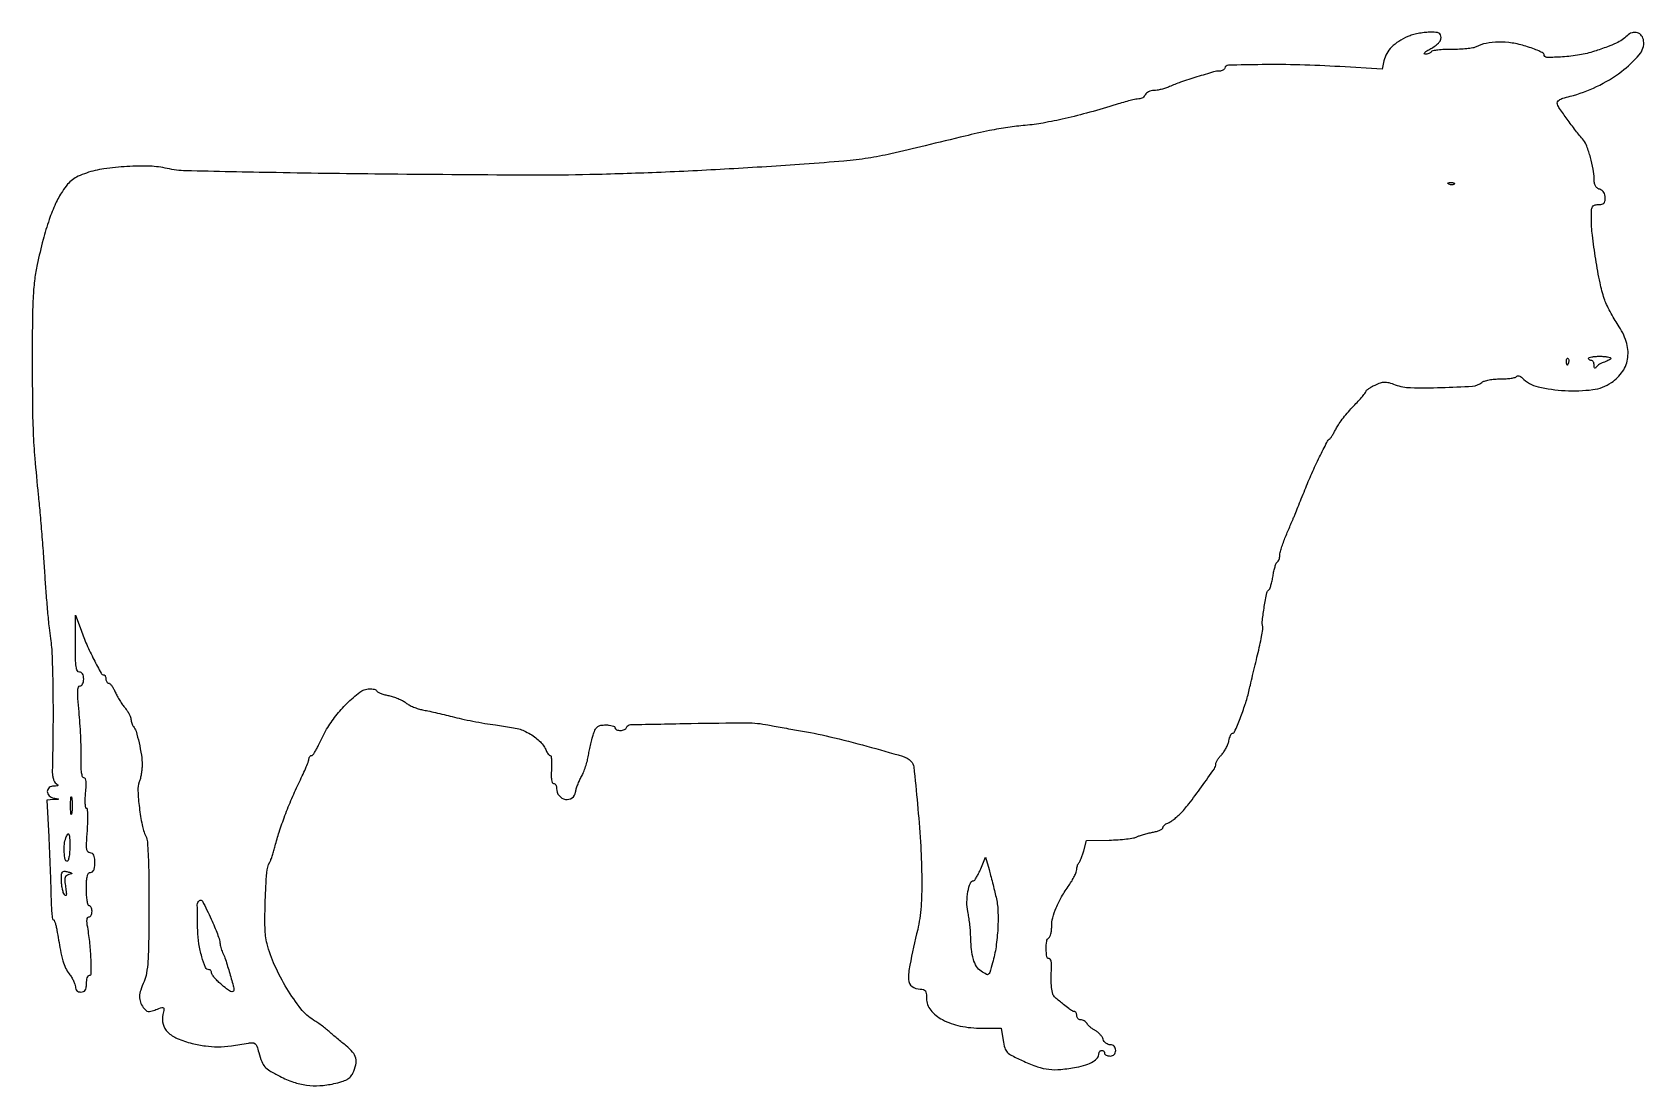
# Model space of a CAD drawing. Extents: x 1 to 580, y 0 to 379.
import ezdxf

# ---------------------------------------------------------------- set-up
doc = ezdxf.new("R2010")
doc.units = 0

msp = doc.modelspace()

# ---------------------------------------------------------------- linework, layer by layer
for points in [[(495.00714, 377.407017, 0.039492), (491.755723, 375.680585, 0.056322), (489.2155, 373.628124, 0.06384), (487.435485, 371.29232, 0.077017), (486.439197, 368.723164), (485.774647, 365.697492), (470.637324, 366.598746, 0.008131), (456.219603, 367.222073, 0.009821), (442.67036, 367.321037, 0.003428), (430.546996, 367.088323, 0.315647), (429.195818, 366.087454, -0.107953), (428.948397, 365.671705, -0.070198), (428.511652, 365.31944, -0.065604), (427.960058, 365.081306, -0.069242), (427.375764, 365, 0.070467), (425.203345, 364.692304, 0.004826), (419.233376, 362.90393, 0.007416), (413.295817, 360.965651, 0.022576), (409.348871, 359.409691, -0.024982), (407.959967, 358.869863, -0.018989), (406.391396, 358.414097, -0.01933), (404.884179, 358.098911, -0.041898), (403.70586, 358, 0.055851), (402.710075, 357.88842, 0.057974), (401.776884, 357.559375, 0.06441), (401.041866, 357.07418, 0.123699), (400.638374, 356.5, -0.092567), (400.285366, 355.925539, -0.066229), (399.708571, 355.436835, -0.064438), (399.005405, 355.104124, -0.076652), (398.281385, 354.987099, 0.05089), (397.238765, 354.873069, 0.007596), (395.179445, 354.399964, 0.008477), (392.756908, 353.760791, 0.007217), (390.22311, 353.006459, -0.008479), (380.650292, 350.182845, -0.011021), (371.786542, 347.940042, -0.012265), (363.937731, 346.33871, -0.022815), (357.5, 345.489789, 0.015822), (351.267736, 344.756447, 0.01306), (344.679191, 343.592282, 0.008288), (335.848926, 341.640061, 0.002073), (321.5, 338.154432, -0.005343), (309.192605, 335.249851, -0.017518), (300.981665, 333.704393, -0.016033), (292.318838, 332.669089, -0.003927), (278, 331.5351, -0.003653), (251.048251, 329.811274, -0.004015), (224.911356, 328.541661, -0.004295), (200.909833, 327.775324, -0.006965), (180.5, 327.583494, -0.001129), (128.705311, 327.935114, -0.002318), (88.140927, 328.490148, -0.001124), (55.687046, 329.157702, -0.051135), (49.04985, 329.991675, 0.048783), (42.814664, 330.804874, 0.02204), (34.563608, 330.706911, 0.022074), (26.301233, 329.87719, 0.045698), (20, 328.3648, 0.024193), (17.005651, 327.185223, 0.056829), (14.943633, 325.957086, 0.057511), (13.225557, 324.305701, 0.025292), (11.339926, 321.771622, 0.041435), (8.892035, 317.357376, 0.022734), (6.608852, 311.608389, 0.018656), (4.420067, 304.412421, 0.010377), (2.265328, 295.5, 0.024173), (1.383546, 290.304743, 0.016195), (0.857345, 284.299649, 0.010657), (0.582117, 276.136591, 0.003066), (0.503029, 263.5, 0.002014), (0.572089, 245.800206, 0.008561), (0.837206, 235.219551, 0.010526), (1.438628, 225.719616, 0.004216), (2.644706, 212.747288, -0.003329), (3.247666, 206.384526, -0.001807), (3.908518, 198.555544, -0.001799), (4.523503, 190.584452, -0.002847), (4.987129, 183.747288, 0.003741), (5.431735, 177.359721, 0.003405), (5.984655, 170.775766, 0.003407), (6.559216, 164.895808, 0.010994), (7.053521, 161, -0.027799), (7.63367, 154.753595, -0.005742), (7.915901, 143.707097, -0.005424), (7.960736, 129.741911, -0.003258), (7.726086, 113.164966, 0.038874), (7.8034, 111.81098, 0.043626), (8.090608, 110.538249, 0.048489), (8.53213, 109.511303, 0.126563), (9.07857, 108.930279, -0.033037), (9.699933, 108.476925, -0.425834), (9.717826, 108.219029, -0.196279), (9.370818, 108.052568, -0.013211), (8.25, 108.015313, 0.164374), (6.603226, 107.446392, 0.23212), (5.930796, 106.07598, 0.205523), (6.579144, 104.565294, 0.1434), (8.25, 103.705733, -0.000979), (9.846649, 103.394961, -0.418462), (9.902261, 103.310809, -0.337288), (9.815509, 103.236016, -0.000879), (8.129391, 103.136182), (5.758783, 103), (6.429912, 89.75, -0.001805), (6.696929, 84.072698, -0.001454), (6.944144, 77.96875, -0.001469), (7.139506, 72.32991, -0.003772), (7.238053, 68.25, 0.007736), (7.339557, 65.086773, 0.012815), (7.534803, 62.423437, 0.006423), (7.779126, 60.244264, 0.378202), (8.055864, 60, -0.293248), (8.354697, 59.808246, -0.023545), (8.720951, 58.898438, -0.025902), (9.074295, 57.687175, -0.016576), (9.363976, 56.25, 0.004362), (10.629509, 49.070258, 0.02315), (11.536802, 45.186344, 0.042306), (12.502286, 42.623972, 0.05546), (13.820917, 40.500538, -0.029125), (14.654902, 39.302914, -0.02766), (15.359894, 37.99616, -0.028771), (15.851645, 36.771782, -0.081275), (16, 35.865141, 0.083776), (16.133583, 35.073475, 0.122089), (16.518076, 34.483143, 0.116466), (17.149444, 34.12279, 0.07181), (18, 34, 0.081208), (18.975317, 34.159458, 0.166173), (19.583333, 34.625, 0.116834), (19.907747, 35.499083, 0.030703), (20, 37, -0.033443), (20.076947, 38.149137, -0.051234), (20.310223, 39.11875, -0.066436), (20.650733, 39.787175, -0.246563), (21.056079, 40, 0.413685), (21.737914, 40.680606, 0.009469), (21.651609, 45.71736, 0.017423), (21.243747, 51.459224, 0.016625), (20.433587, 57.25, -0.019142), (20.211797, 58.895602, -0.054294), (20.226587, 60.051969, -0.099571), (20.457119, 60.748184, -0.269384), (20.890594, 61, 0.175053), (21.313937, 61.1529, 0.093058), (21.674112, 61.5875, 0.073284), (21.917879, 62.234848, 0.053509), (22, 63, 0.048028), (21.926307, 63.765418, 0.068025), (21.70625, 64.4125, 0.088204), (21.381882, 64.848523, 0.191087), (21, 65, -0.339565), (20.604992, 65.303225, -0.024068), (20.291667, 66.75, -0.025878), (20.071434, 68.683687, -0.015416), (20, 71, -0.010614), (20.064452, 74.035942, -0.050675), (20.3125, 75.75, -0.113455), (20.77697, 76.662288, -0.222027), (21.5, 77, 0.164293), (22.169448, 77.226074, 0.129352), (22.642857, 77.833333, 0.075863), (22.918107, 78.895967, 0.025511), (23, 80.5, 0.024324), (22.918188, 82.180756, 0.08592), (22.63227, 83.219123, 0.14888), (22.116888, 83.788455, 0.1357), (21.351783, 84, -0.221428), (20.52347, 84.385736, -0.143713), (20.091429, 85.369859, -0.045954), (20.016811, 87.421091, -0.00537), (20.320481, 92, 0.010041), (20.498197, 95.120939, 0.017934), (20.500605, 97.691011, 0.01274), (20.379762, 99.689106, 0.389277), (20.040951, 100, -0.369885), (19.717974, 100.2768, -0.023497), (19.574584, 101.615625, -0.025472), (19.558999, 103.391202, -0.015174), (19.712156, 105.5, 0.012024), (19.912533, 108.037665, 0.040904), (19.867768, 109.694529, 0.075421), (19.607759, 110.67456, 0.29866), (19.111524, 111, -0.323968), (18.588259, 111.3788, -0.04443), (18.264266, 112.770052, -0.030215), (18.088139, 114.978408, -0.009848), (18.089848, 118.25, 0.011125), (18.082873, 121.684656, 0.005347), (17.928827, 126.0875, 0.005298), (17.67021, 130.679197, 0.00755), (17.335819, 134.75, -0.005386), (16.922845, 139.524088, -0.0292), (16.878324, 142.122327, -0.062521), (17.118372, 143.553954, -0.33133), (17.717592, 144, 0.187091), (18.207216, 144.189854, 0.089493), (18.623293, 144.734375, 0.069319), (18.905396, 145.543306, 0.049323), (19, 146.5, 0.04716), (18.90137, 147.543379, 0.088208), (18.6, 148.333333, 0.118484), (18.11998, 148.822179, 0.140575), (17.5, 149, -0.290023), (16.733062, 149.485714, -0.075095), (16.292577, 150.952321, -0.031397), (16.071303, 153.744258, -0.004959), (16.036076, 159.25), (16.072152, 169.5), (18.047148, 164, 0.017904), (20.100708, 158.86681, 0.014361), (22.663016, 153.495091, 0.00661), (25.259609, 148.59183, 0.273367), (26.25, 148.002376, -0.19075), (26.536425, 147.887928, -0.087893), (26.779688, 147.560073, -0.067877), (26.944726, 147.074235, -0.048017), (27, 146.5, 0.063941), (27.07364, 145.926511, 0.081773), (27.289808, 145.440625, 0.098597), (27.610336, 145.11554, 0.150086), (27.98658, 145, -0.203249), (28.453747, 144.801915, -0.034518), (29.090659, 144.045312, -0.032895), (29.756643, 142.994627, -0.023984), (30.359737, 141.75, 0.02327), (31.045033, 140.330566, 0.014943), (31.963767, 138.748803, 0.01502), (32.95818, 137.251098, 0.027093), (33.873157, 136.09699, -0.030468), (34.687112, 135.055959, -0.029787), (35.37524, 133.916061, -0.031178), (35.855327, 132.844543, -0.089964), (36, 132.04699, 0.045261), (36.063521, 131.346714, 0.035081), (36.253812, 130.604741, 0.036061), (36.5327, 129.932546, 0.068275), (36.86404, 129.45, -0.114868), (37.825152, 127.728994, -0.014393), (38.896775, 123.56345, -0.018083), (39.735381, 119.127745, -0.03769), (40, 115.62228, -0.023774), (39.927256, 114.093233, -0.016692), (39.706465, 112.383943, -0.016888), (39.38432, 110.758165, -0.033496), (39.000733, 109.501928, 0.103244), (38.496687, 106.329422, 0.017838), (39.008967, 100.235597, 0.020046), (40.002606, 94.063782, 0.059532), (41.343158, 90, -0.090902), (41.885935, 87.928467, -0.007874), (42.210151, 82.45866, -0.008304), (42.412354, 74.929735, -0.00322), (42.452021, 64.5, -0.002429), (42.357283, 51.859498, -0.013323), (42.091204, 45.039905, -0.024585), (41.594093, 40.728803, -0.066082), (40.695686, 37.782119, 0.027838), (39.4949, 34.70671, 0.071871), (39.08545, 32.364811, 0.092826), (39.397331, 30.375731, 0.072808), (40.419197, 28.441392, 0.048292), (41.317417, 27.433412, 0.146772), (42.133159, 27.034379, 0.110194), (43.177997, 27.092975, 0.021353), (44.985031, 27.688248, -0.008792), (47.087041, 28.439714, -0.237447), (47.655711, 28.359283, -0.290458), (47.86136, 27.871077, -0.012381), (47.489058, 25.95018, 0.118931), (47.560404, 22.478142, 0.133108), (49.224568, 19.584765, 0.095904), (52.654681, 17.273404, 0.040373), (57.953289, 15.511447, 0.026787), (62.743785, 14.606198, 0.034655), (67.206732, 14.320529, 0.030586), (72.080995, 14.645213, 0.015236), (78.193408, 15.619947, -0.047646), (79.733669, 15.764205, -0.182046), (80.620142, 15.428528, -0.12672), (81.250382, 14.500497, -0.018625), (81.943145, 12.317026, 0.022276), (83.032631, 8.968137, 0.090641), (84.129182, 7.138231, 0.079938), (85.869479, 5.70011, 0.015061), (89.5, 3.712237, 0.035569), (94.415443, 1.63559, 0.048203), (99.103513, 0.526584, 0.049215), (103.839828, 0.348388, 0.039412), (108.897283, 1.058669, 0.017149), (111.813924, 1.811519, 0.054182), (113.67409, 2.587397, 0.079159), (114.914739, 3.553075, 0.077772), (115.802805, 4.861893, 0.054562), (116.824967, 7.827512, 0.117104), (116.800333, 10.231992, 0.11466), (115.693695, 12.401344, 0.051042), (113.373329, 14.645775, -0.004556), (111.81798, 15.892968, -0.003507), (110.142594, 17.28139, -0.003546), (108.594627, 18.601485, -0.008439), (107.467853, 19.610022, 0.01898), (106.343487, 20.5745, 0.008772), (104.813812, 21.745844, 0.008675), (103.161061, 22.922291, 0.011922), (101.632843, 23.917899, -0.088108), (97.120552, 27.950635, -0.029737), (92.077208, 35.224626, -0.029924), (87.647576, 43.590589, -0.04527), (84.92777, 51.362178, -0.057842), (84.191414, 56.967742, -0.011983), (84.280114, 66.927765, -0.009359), (84.79634, 76.925666, -0.106547), (85.892466, 80.700608, 0.0326), (86.331425, 81.658459, 0.01019), (86.864746, 83.146428, 0.010136), (87.394083, 84.836609, 0.011032), (87.838673, 86.5, -0.019472), (89.266381, 91.501707, -0.011341), (91.345771, 97.386241, -0.010845), (93.849436, 103.581831, -0.011417), (96.579166, 109.556553, 0.006152), (97.889517, 112.346509, 0.008429), (98.99513, 114.890819, 0.005829), (99.856283, 117.038063, 0.092703), (100, 117.806553, -0.073061), (100.066994, 118.262591, -0.087676), (100.261855, 118.649425, -0.100535), (100.551481, 118.908026, -0.132891), (100.89142, 119, 0.22146), (101.330417, 119.204468, 0.02505), (102.01089, 120.101562, 0.026563), (102.746835, 121.313488, 0.018541), (103.450599, 122.75, -0.026989), (106.3495, 128.422676, -0.034239), (109.645824, 133.294581, -0.034477), (113.55614, 137.64454, -0.027997), (118.297269, 141.75, -0.083674), (119.871086, 142.590928, -0.066243), (121.76781, 142.958607, -0.073512), (123.466746, 142.809434, -0.198259), (124.429938, 142.113363, 0.143361), (124.858386, 141.72805, 0.022933), (125.906127, 141.282843, 0.023778), (127.225929, 140.862405, 0.018853), (128.685772, 140.531127, -0.0314), (130.281333, 140.126728, -0.022348), (132.01081, 139.484237, -0.022667), (133.611704, 138.719369, -0.043898), (134.798264, 137.944045, 0.044291), (135.980988, 137.172551, 0.023275), (137.568297, 136.419592, 0.022966), (139.278629, 135.794372, 0.032601), (140.851447, 135.41054, -0.009681), (142.721518, 135.044011, -0.003103), (145.484488, 134.428735, -0.003095), (148.55243, 133.705518, -0.003456), (151.5, 132.969787, 0.010018), (154.788886, 132.194562, 0.005135), (158.940625, 131.347863, 0.005101), (163.235551, 130.56318, 0.007655), (167, 129.974221, -0.002935), (172.853306, 129.114985, -0.025684), (175.422051, 128.5863, -0.046687), (177.301232, 127.905363, -0.022242), (179.577783, 126.704425, -0.031811), (181.522323, 125.392561, -0.037619), (183.171362, 123.909947, -0.041021), (184.447718, 122.335761, -0.0594), (185.274569, 120.75, 0.036489), (185.585726, 120.080261, 0.045583), (185.972105, 119.514245, 0.052318), (186.372326, 119.121336, 0.16971), (186.718615, 119.000622, -0.364612), (187.008645, 118.75709, -0.02158), (187.16868, 117.532128, -0.024368), (187.230101, 115.917833, -0.014623), (187.153487, 114.000622, 0.015813), (187.073525, 111.872762, 0.038722), (187.185321, 110.311115, 0.057294), (187.457073, 109.303118, 0.307419), (187.903487, 109, -0.167305), (188.321801, 108.855997, -0.095069), (188.677899, 108.448468, -0.075886), (188.918639, 107.840618, -0.056464), (189, 107.122445, 0.17272), (189.90196, 104.589286, 0.178655), (192.188958, 103.23979, 0.204624), (194.571451, 103.782996, 0.203186), (195.835517, 105.882056, -0.039749), (196.088736, 107.011333, -0.016526), (196.600087, 108.489319, -0.016228), (197.254863, 110.044123, -0.020181), (197.967155, 111.441522, 0.032395), (198.706115, 112.983121, 0.016534), (199.44092, 115.001404, 0.016356), (200.063675, 117.139835, 0.023565), (200.462014, 119.069682, -0.01112), (200.811223, 121.003352, -0.00792), (201.284649, 123.153282, -0.008001), (201.801805, 125.190642, -0.016858), (202.281265, 126.75, -0.032979), (203.01685, 128.499839, -0.118767), (203.79137, 129.418811, -0.122777), (204.884223, 129.867693, -0.036367), (206.700888, 130, -0.028702), (207.964919, 129.927379, -0.044913), (209.030886, 129.70625, -0.056251), (209.776493, 129.385113, -0.269161), (210, 129, 0.313124), (210.511472, 128.263353, 0.094836), (211.927388, 128.023398, 0.084327), (213.450047, 128.315429, 0.226588), (214.196371, 129.089113, -0.316672), (215.560689, 130.095784, -0.001071), (237.349421, 130.535549, -0.004025), (257.345513, 130.735273, -0.048523), (265, 130.005643, 0.002465), (267.180661, 129.592871, 0.001066), (270.0875, 129.06388, 0.001055), (273.182162, 128.514264, 0.0014), (276, 128.028073, -0.0156), (287.271084, 125.752051, -0.009177), (300.596919, 122.36636, -0.004559), (313.401136, 118.736023, -0.123293), (316.417249, 116.965828, -0.174198), (317.421354, 114.885968, -0.002743), (318.747732, 101.579631, -0.007934), (319.812349, 87.958274, -0.011778), (320.273889, 76, -0.008485), (320.262089, 69.946236, -0.013867), (320.022771, 64.820014, -0.016184), (319.548917, 60.397856, -0.022791), (318.82074, 56.5, 0.005626), (315.962138, 43.656845, 0.062828), (315.53231, 38.443733, 0.223695), (316.808043, 36.013303, 0.161502), (319.75, 35.015313, -0.0648), (320.919028, 34.85507, -0.180714), (321.580695, 34.379484, -0.123992), (321.913314, 33.448935, -0.024146), (322, 31.654988, 0.175265), (323.497525, 27.514056, 0.096513), (327.722861, 24.066658, 0.07377), (334.125839, 21.768129, 0.049385), (341.883863, 21), (348.877454, 21), (349.536854, 16.602809, 0.03367), (350.13374, 13.884693, 0.124284), (351.01665, 12.380497, 0.080954), (352.704447, 11.146897, 0.009425), (356.927883, 9.102809, 0.026508), (361.893726, 7.1257, 0.053761), (365.993743, 6.215387, 0.051762), (370.292742, 6.182572, 0.022909), (375.919713, 6.984774, 0.03068), (379.322358, 7.849126, 0.059814), (381.864528, 9.013756, 0.084012), (383.452872, 10.397611, 0.17332), (384, 11.928571, -0.09221), (384.076077, 12.337584, -0.096076), (384.29375, 12.685268, -0.099376), (384.618459, 12.917947, -0.106313), (385, 13, -0.099038), (385.381638, 12.923658, -0.097945), (385.70625, 12.70625, -0.097945), (385.923658, 12.381638, -0.099038), (386, 12, 0.191087), (386.151477, 11.618118, 0.088204), (386.5875, 11.29375, 0.068025), (387.234582, 11.073693, 0.048028), (388, 11, 0.072254), (388.873159, 11.126841, 0.124864), (389.5, 11.5, 0.124864), (389.873159, 12.126841, 0.072254), (390, 13, 0.071998), (389.875191, 13.862258, 0.120774), (389.508423, 14.491283, 0.123703), (388.899705, 14.869853, 0.077711), (388.067388, 15, -0.094583), (387.281146, 15.150072, -0.071318), (386.515916, 15.587812, -0.069583), (385.887302, 16.236277, -0.081072), (385.499663, 17.001061, 0.067117), (385.098188, 17.850839, 0.038758), (384.410072, 18.750632, 0.037994), (383.564311, 19.561752, 0.051389), (382.682275, 20.147046, -0.029154), (381.788148, 20.684791, -0.02444), (380.906134, 21.35339, -0.025145), (380.159451, 22.045901, -0.059886), (379.70031, 22.645985, 0.070202), (379.286873, 23.163931, 0.053861), (378.7095, 23.602258, 0.054749), (378.064326, 23.89998, 0.080914), (377.45031, 24, -0.102534), (376.896887, 24.114695, -0.098701), (376.426029, 24.440625, -0.097084), (376.110536, 24.927466, -0.095649), (376, 25.5, 0.054512), (375.937253, 26.073828, 0.074185), (375.751197, 26.559375, 0.093784), (375.476185, 26.885185, 0.172358), (375.15301, 27, -0.13745), (374.418743, 27.205738, -0.02062), (373.131963, 28.062865, -0.014769), (371.253249, 29.51608, -0.003616), (368.25, 32.020889, -0.146724), (367.44002, 33.26519, -0.040903), (366.964057, 35.566873, -0.032137), (366.781459, 38.716891, -0.015585), (366.932836, 42.75, 0.031165), (366.940796, 43.999052, 0.050343), (366.775196, 45.048271, 0.067173), (366.477447, 45.769984, 0.267459), (366.078204, 46, -0.367832), (365.258635, 46.697269, -0.037638), (365.023343, 49.437121, -0.037452), (365.207136, 52.285244, -0.223071), (366, 53.5, 0.158895), (366.386617, 53.957087, 0.035865), (366.70625, 54.937309, 0.033715), (366.926573, 56.175431, 0.027182), (367, 57.52509, -0.063165), (367.39813, 60.664009, -0.036329), (368.617113, 64.282299, -0.031687), (370.58079, 68.236457, -0.022615), (373.246629, 72.400038, 0.018487), (374.300613, 74.016643, 0.020664), (375.191197, 75.648909, 0.020484), (375.829975, 77.0902, 0.094334), (376, 77.983372, -0.039495), (376.05533, 78.68275, -0.035329), (376.220312, 79.392074, -0.037092), (376.461991, 80.009118, -0.084937), (376.75, 80.415179, 0.086872), (377.100145, 80.912885, 0.013823), (377.579492, 82.009372, 0.014957), (378.074872, 83.347434, 0.012599), (378.520611, 84.791115), (379.541222, 88.418538), (387.638064, 88.603148, 0.010527), (390.876125, 88.745228, 0.012683), (393.909456, 89.019787, 0.011379), (396.43688, 89.371803, 0.079296), (397.617452, 89.762254, -0.035563), (398.595351, 90.183297, -0.012569), (400.048564, 90.649342, -0.012403), (401.676228, 91.083029, -0.014251), (403.25, 91.413688, 0.023947), (404.686633, 91.744732, 0.035777), (405.898438, 92.181434, 0.039337), (406.76951, 92.652837, 0.254309), (407, 93.076698, -0.144873), (407.125964, 93.502313, -0.060148), (407.514063, 93.967179, -0.052619), (408.080506, 94.39767, -0.045968), (408.75, 94.723428, 0.052587), (409.595999, 95.148976, 0.017421), (410.739596, 95.941418, 0.017128), (411.954934, 96.914327, 0.018648), (413.065647, 97.942043, 0.032195), (416.272224, 101.579444, 0.008701), (420.867854, 107.742033, 0.003933), (425.475188, 114.257573, 0.153087), (426, 115.931505, -0.111223), (426.132104, 116.518027, -0.027194), (426.607665, 117.393846, -0.026523), (427.276835, 118.361855, -0.023729), (428.068648, 119.291813, 0.040135), (428.901618, 120.337701, 0.026361), (429.693059, 121.659158, 0.026524), (430.331249, 123.036586, 0.045337), (430.693648, 124.25, -0.022679), (430.957024, 125.303562, -0.03389), (431.289549, 126.192188, -0.036222), (431.639352, 126.835188, -0.25538), (431.940986, 127, 0.301267), (432.760438, 127.543034, 0.006154), (434.720558, 132.338593, 0.014326), (436.560681, 137.426038, 0.021056), (437.857656, 142, -0.000149), (438.409938, 144.311851, -0.000048), (439.229289, 147.735661, -0.000048), (440.141235, 151.543158, -0.000054), (441.019448, 155.206507, 0.005618), (441.801303, 158.635808, 0.00773), (442.421451, 161.735441, 0.005225), (442.872111, 164.336526, 0.08782), (442.859857, 165.206507, -0.075808), (442.76646, 167.66653, -0.011763), (443.433508, 172.508445, -0.006929), (444.310134, 177.487212, -0.210289), (445.012209, 178.507546, 0.161945), (445.389173, 178.958634, 0.019209), (445.825968, 180.206905, 0.021349), (446.236103, 181.777057, 0.01599), (446.55761, 183.535605, -0.016214), (446.880029, 185.294694, -0.02158), (447.292888, 186.866552, -0.019535), (447.733477, 188.115754, -0.161144), (448.115388, 188.571314, 0.11594), (448.454857, 188.910121, 0.049285), (448.740145, 189.490258, 0.0452), (448.934513, 190.197489, 0.044497), (449, 190.931899, -0.06218), (449.12464, 191.93028, -0.012725), (449.606482, 193.645594, -0.013217), (450.274255, 195.622654, -0.012074), (451.064619, 197.622882, -0.000035), (451.917324, 199.636779, -0.000035), (452.772129, 201.654847, -0.000034), (453.519777, 203.419253, -0.000137), (453.978167, 204.5, 0.003759), (454.48107, 205.710007, 0.000506), (455.516495, 208.2625, 0.000584), (456.737093, 211.290402, 0.000492), (458.022916, 214.5, -0.009871), (460.515912, 220.399823, -0.009265), (463.290825, 226.32377, -0.005685), (465.930559, 231.5467, -0.101651), (467.110468, 233, 0.076416), (467.433582, 233.359595, 0.008398), (468.026884, 234.300304, 0.010101), (468.695677, 235.453119, 0.008005), (469.37293, 236.724439, -0.035144), (470.312173, 238.278174, -0.012565), (471.857865, 240.358042, -0.012395), (473.673246, 242.56195, -0.014332), (475.512462, 244.566215, 0.007296), (477.231982, 246.387916, 0.01078), (478.681786, 248.039594, 0.006266), (479.842317, 249.456348, 0.170055), (480, 249.906564, -0.222022), (480.16981, 250.27013, -0.022033), (480.954687, 250.870303, -0.024457), (482.004954, 251.528566, -0.016957), (483.25, 252.172085, -0.028333), (485.18704, 252.960369, -0.079341), (486.626658, 253.209691, -0.070815), (488.164444, 253.011368, -0.01938), (490.5, 252.267324, 0.081156), (495.984652, 251.239748, 0.012674), (507.038237, 251.262912, 0.009224), (518.268877, 251.778641, 0.158402), (521.647354, 253.122293, -0.102641), (522.564282, 253.609204, -0.025015), (524.239024, 254.00765, -0.024593), (526.244999, 254.278842, -0.022319), (528.33418, 254.363651, 0.016305), (530.356928, 254.421414, 0.022615), (532.160166, 254.613967, 0.020163), (533.597055, 254.893173, 0.189279), (534.104683, 255.245232, -0.195556), (534.446939, 255.476514, -0.114894), (534.948286, 255.466109, -0.082279), (535.540147, 255.206242, -0.051918), (536.127394, 254.729748, 0.139288), (541.840635, 251.544469, 0.044695), (551.547429, 250.152048, 0.044983), (561.508446, 250.518395, 0.116261), (568.20154, 253.023575, 0.098123), (572.259649, 257.080505, 0.119274), (574.110872, 262.112869, 0.108685), (573.531794, 267.801526, 0.071265), (570.594462, 273.726358, -0.018081), (569.176796, 275.955804, -0.012574), (567.732847, 278.567298, -0.012701), (566.472266, 281.146956, -0.025465), (565.635041, 283.253994, -0.03184), (564.123879, 288.852476, -0.010015), (562.570534, 297.391017, -0.010105), (561.357169, 306.018969, -0.029886), (561, 311.989235, -0.010281), (561.062669, 315.036683, -0.105808), (561.374731, 316.248923, -0.217143), (562.079915, 316.8196, -0.063263), (563.5, 317, 0.045337), (564.759048, 317.114397, 0.148711), (565.493075, 317.493261, 0.152501), (565.88119, 318.20984, 0.048468), (566, 319.432612, 0.061248), (565.868092, 320.505406, 0.08347), (565.479224, 321.397089, 0.089468), (564.845813, 322.068539, 0.082373), (564, 322.5, -0.08745), (563.069727, 322.986427, -0.110845), (562.451209, 323.730124, -0.084718), (562.10675, 324.828319, -0.03374), (562, 326.408457, 0.047634), (561.684913, 329.70829, 0.020932), (560.673787, 333.983295, 0.01934), (559.371371, 338.010544, 0.085903), (558.133867, 340.157702, -0.010043), (555.331625, 343.66479, -0.006996), (552.305366, 347.728798, -0.004591), (549.584211, 351.565582, -0.062034), (548.785726, 353.085202, -0.191259), (548.800782, 353.918661, -0.154758), (549.383696, 354.606385, -0.066246), (550.75369, 355.231909, -0.013306), (553.344624, 355.947327, 0.052329), (562.895155, 359.405046, 0.048502), (571.784605, 364.841235, 0.052178), (578.246407, 370.861582, 0.211053), (579.803307, 375.885914, 0.135544), (579.066471, 377.704491, 0.155923), (577.5338, 378.768961, 0.149649), (575.616785, 378.770092, 0.122836), (573.85401, 377.711153, -0.049538), (572.099613, 376.273764, -0.035689), (569.896714, 375.023969, -0.024279), (566.805057, 373.730799, -0.007724), (562.084844, 372.102575, -0.037464), (556.753666, 370.787624, -0.025963), (550.583596, 370.074801, -0.018165), (545.024111, 369.925886, -0.41142), (544, 370.95982, 0.278162), (543.718999, 371.425841, 0.014469), (542.081795, 372.230166, 0.019472), (539.972598, 373.094134, 0.012565), (537.469941, 373.936569, 0.03672), (532.501338, 375.079863, 0.041192), (527.607737, 375.425057, 0.044865), (523.165597, 374.972246, 0.071125), (519.557317, 373.723139, -0.077686), (518.398819, 373.338946, -0.014777), (516.190596, 373.03765, -0.015446), (513.566331, 372.840024, -0.013649), (510.824162, 372.793461, 0.012884), (508.180668, 372.752622, 0.018811), (505.859232, 372.569241, 0.014589), (503.994436, 372.295744, 0.213775), (503.457828, 371.931765, -0.108471), (503.114863, 371.577839, -0.053008), (502.554399, 371.286689, -0.049027), (501.880524, 371.096395, -0.050888), (501.190983, 371.044196, -0.370385), (500.946898, 371.265091, -0.234089), (501.080752, 371.650706, -0.055416), (501.898151, 372.29309, -0.017408), (503.25, 373.068086, 0.02986), (504.847671, 374.037616, 0.051787), (506.02513, 375.046848, 0.06607), (506.755338, 376.055217, 0.124335), (507, 377.02389, 0.100743), (506.79374, 378.037196, 0.187541), (506.217279, 378.628852, 0.094136), (505.063357, 378.91113, 0.015352), (502.75, 378.960858, 0.028525), (500.86817, 378.836015, 0.018695), (498.72241, 378.488271, 0.01882), (496.65099, 377.990822, 0.033977)], [(511.729167, 324.395833, -0.126455), (511.402231, 324.202593, -0.060344), (510.916927, 324.123424, -0.05415), (510.359369, 324.160852, -0.051402), (509.8125, 324.316886, -0.054073), (509.395823, 324.538436, -0.470617), (509.37858, 324.720685, -0.168741), (509.670344, 324.862007, -0.018894), (510.416667, 324.921053, -0.028489), (511.112848, 324.910055, -0.077125), (511.592839, 324.799335, -0.208169), (511.77538, 324.614691, -0.296942)], [(552.683114, 259.8125, -0.054073), (552.461564, 259.395823, -0.470617), (552.279315, 259.37858, -0.168741), (552.137993, 259.670344, -0.018894), (552.078947, 260.416667, -0.028489), (552.089945, 261.112848, -0.077125), (552.200665, 261.592839, -0.208169), (552.385309, 261.77538, -0.296942), (552.604167, 261.729167, -0.126455), (552.797407, 261.402231, -0.060344), (552.876576, 260.916927, -0.05415), (552.839148, 260.359369, -0.051402)], [(568, 261.817388, -0.218269), (567.858659, 261.509036, -0.039895), (567.339062, 261.129031, -0.036414), (566.61171, 260.751368, -0.02591), (565.75, 260.432606, 0.031814), (564.834759, 260.081714, 0.029316), (563.945123, 259.609104, 0.030565), (563.203004, 259.092573, 0.079947), (562.765313, 258.615219, -0.068448), (562.456767, 258.262863, -0.369936), (562.221789, 258.261391, -0.188679), (562.060678, 258.559528, -0.028436), (562.015313, 259.25, 0.055145), (561.935321, 259.919429, 0.074289), (561.710748, 260.485937, 0.09332), (561.382749, 260.86614, 0.169824), (561, 261, -0.073375), (560.617889, 261.056379, -0.087856), (560.29375, 261.220312, -0.100566), (560.077063, 261.46399, -0.13236), (560, 261.75, -0.329173), (560.21632, 262.042978, -0.028369), (561.175, 262.279688, -0.028703), (562.466691, 262.445877, -0.017644), (564, 262.5, -0.016047), (565.533392, 262.450775, -0.026217), (566.825, 262.299483, -0.02429), (567.79568, 262.08487, -0.338238)], [(14.716254, 98.25, -0.124239), (14.564074, 97.887591, -0.664672), (14.422038, 97.923437, -0.03126), (14.324637, 99.02938, -0.006336), (14.299664, 101, -0.006336), (14.324637, 102.97062, -0.03126), (14.422038, 104.076563, -0.664672), (14.564074, 104.112409, -0.124239), (14.716254, 103.75, -0.023547), (14.846019, 102.497782, -0.014044), (14.888098, 101, -0.014044), (14.846019, 99.502218, -0.023547)], [(14, 86, -0.01883), (13.927795, 84.083446, -0.03053), (13.70625, 82.46875, -0.031449), (13.389817, 81.280551, -0.322437), (13, 81, -0.36856), (12.302661, 81.594821, -0.027931), (12.028776, 84.257548, -0.033848), (12.09036, 87.187123, -0.069541), (12.606989, 89.418213, -0.051025), (13.258359, 90.70572, -0.607712), (13.689237, 90.666107, -0.089964), (13.951988, 89.418271, -0.007023)], [(346.985397, 68.146292, -0.047209), (347.658417, 63.2092, -0.023246), (347.624507, 56.866721, -0.022926), (346.978513, 50.273978, -0.032349), (345.75873, 44.5, -0.004811), (344.756259, 41.04623, -0.162399), (344.269177, 40.355373, -0.295529), (343.584133, 40.314216, -0.016338), (341.663754, 41.484661, -0.107847), (339.986086, 43.19453, -0.069174), (338.840479, 45.740002, -0.04783), (338.145332, 49.370474, -0.018412), (337.853775, 54.5, 0.016046), (337.757563, 56.346922, 0.008671), (337.526887, 58.612303, 0.008629), (337.211797, 60.913531, 0.013446), (336.853081, 62.882308, -0.055688), (336.523454, 66.310588, -0.042254), (336.900299, 70.071569, -0.041404), (337.750127, 73.177423, -0.315085), (338.925862, 74, 0.244938), (339.313165, 74.201839, 0.017694), (339.99078, 75.248437, 0.021591), (340.733817, 76.621528, 0.014447), (341.468773, 78.25), (343.240927, 82.5), (344.486869, 78, -0.003593), (345.053854, 75.893452, -0.001852), (345.734763, 73.249223, -0.00184), (346.41516, 70.523805, -0.002784)], [(13.67687, 76.203032, 0.103872), (12.769172, 75.80705, 0.175755), (12.303173, 75.132403, 0.087589), (12.206089, 73.948049, 0.014445), (12.485914, 71.662592, -0.008047), (12.754503, 69.679573, -0.068077), (12.738861, 68.781344, -0.502586), (12.487876, 68.648755, -0.130093), (12.074357, 69, -0.076389), (11.671096, 69.82336, -0.025101), (11.332724, 71.133437, -0.024338), (11.098003, 72.646512, -0.025267), (11.015313, 74.15638, -0.014312), (11.067695, 76.299803, -0.146221), (11.363551, 77.127113, -0.257477), (11.982582, 77.413238, -0.04908), (13.25, 77.19682, -0.00625), (14.539808, 76.826344, -0.221752), (14.766822, 76.623738, -0.459135), (14.675099, 76.436322, -0.012613)], [(64.851962, 60.170244, -0.008617), (66.057436, 57.431762, -0.010817), (67.075264, 54.852108, -0.009117), (67.838048, 52.667589, -0.079594), (68, 51.656675, 0.044304), (68.068367, 50.886627, 0.02389), (68.280917, 49.957406, 0.023609), (68.590002, 49.024247, 0.0341), (68.956314, 48.236431, -0.049274), (69.784366, 46.304562, -0.004568), (71.308358, 41.330983, -0.003732), (72.771836, 36.255584, -0.068423), (73, 34.596093, -0.357583), (72.623721, 34.137225, -0.163521), (71.801434, 34.242246, -0.053697), (70.351614, 35.148174, -0.014215), (68.25, 36.897661, -0.017905), (67.005507, 38.076829, -0.02307), (65.954688, 39.250076, -0.021806), (65.18401, 40.283728, -0.150385), (65, 40.881688, 0.078212), (64.932764, 41.308893, 0.090437), (64.738145, 41.671496, 0.100781), (64.448548, 41.913907, 0.124652), (64.10858, 42, -0.302068), (62.813183, 42.861175, -0.028325), (61.469102, 46.651815, -0.032198), (60.422987, 51.335615, -0.032865), (59.996197, 56.08285, -0.004359), (59.855604, 65.308327, -0.222996), (60.589849, 66.899675, -0.484574), (61.72405, 66.666488, -0.008415)]]:
    msp.add_lwpolyline(points, format="xyb", close=True)

doc.saveas('drawing.dxf')
